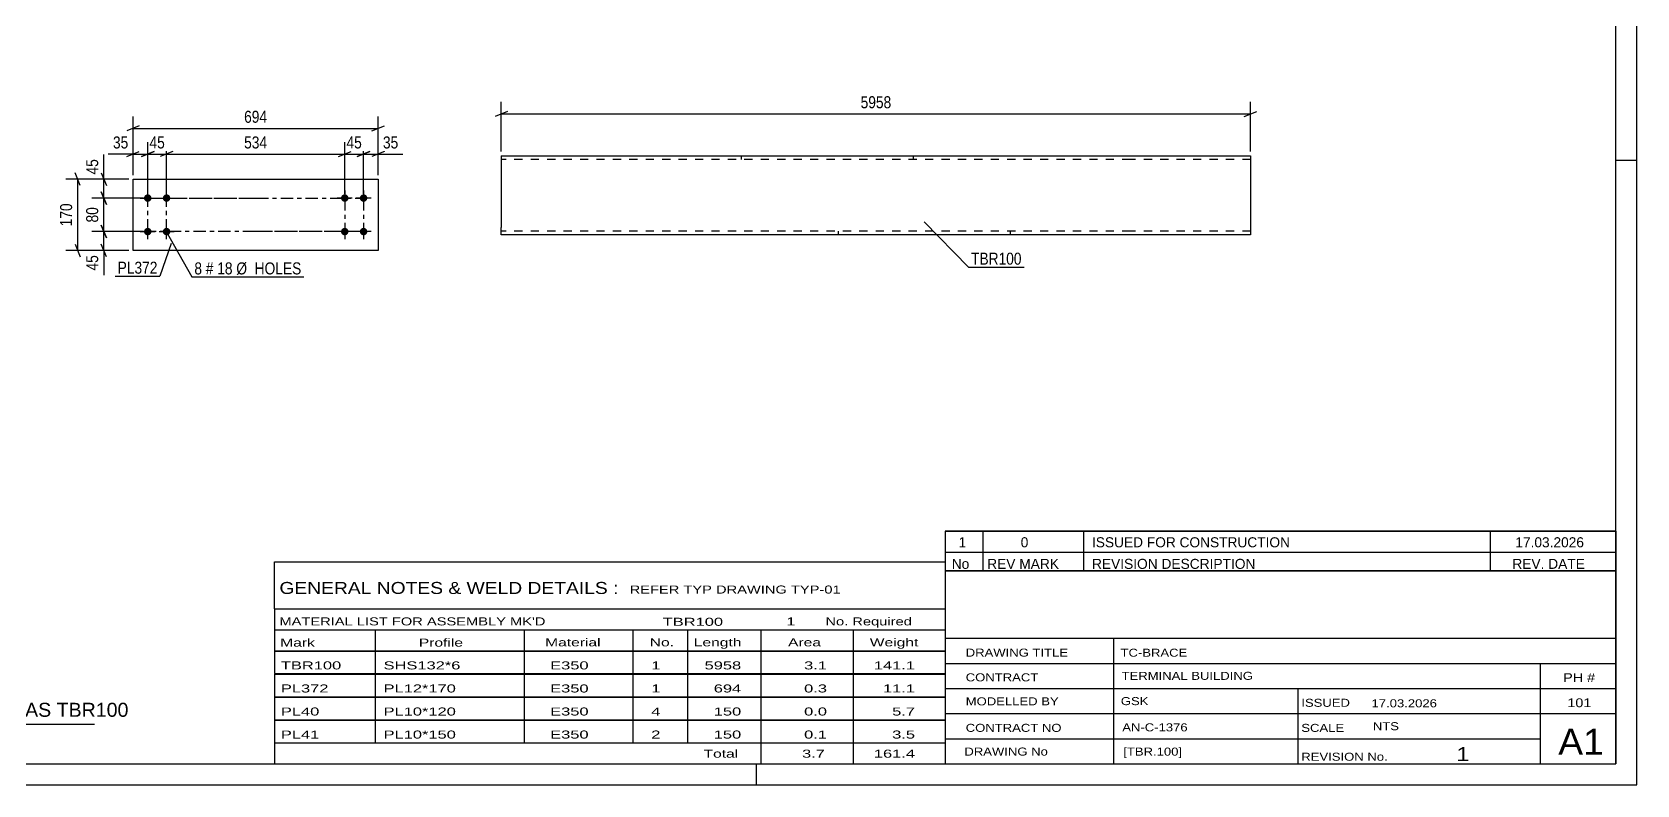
# Model space of a CAD drawing. Header units: millimetres. Extents: x 0 to 594, y 0 to 420.
# Drawn here: x 211.1 to 594, y 0 to 179.6 of the extents above; entities that cross this region are included whole.
import ezdxf

# ---------------------------------------------------------------- set-up
doc = ezdxf.new("R2010")
doc.units = ezdxf.units.MM
doc.linetypes.add('DXK_LINE_DOT2', pattern=[3.9198, 1.9599, -1.9599])
doc.linetypes.add('DXK_LINE_DOT3', pattern=[5.9187, 2.979, -0.9799, 0.9799, -0.9799])
doc.styles.add('Arial', font='ARIAL.TTF', dxfattribs={"height": 0.2})
doc.styles.add('Arial Narrow', font='ARIALN.TTF', dxfattribs={"height": 0.2})

# ---------------------------------------------------------------- blocks, each defined once
blk = doc.blocks.new('Unknown-582685963-1127')
at = {"color": 5, "linetype": 'Continuous'}
for p, q in [((594, 0), (594, 420)), ((589, 5), (589, 415)), ((594, 149), (589, 149)), ((5, 5), (589, 5)), ((384, 0), (384, 5)), ((0, 0), (594, 0))]:
    blk.add_line(p, q, dxfattribs=at)
blk = doc.blocks.new('Part-582685963-4606 - 4605')
at = {"color": 2, "linetype": 'Continuous'}
for p, q in [((235.23, 144.52), (264.43, 144.52)), ((235.23, 127.52), (235.23, 144.52)), ((264.53, 144.52), (293.73, 144.52)), ((293.73, 144.52), (293.73, 127.52)), ((264.43, 127.52), (235.23, 127.52)), ((293.73, 127.52), (264.53, 127.52))]:
    blk.add_line(p, q, dxfattribs=at)
blk = doc.blocks.new('Bolt-582685963-4607 - 4605')
at = {"linetype": 'Continuous'}
for points in [[(285.73, 139.12, -1), (285.73, 140.92, -1)], [(290.23, 139.12, -1), (290.23, 140.92, -1)], [(285.73, 131.12, -1), (285.73, 132.92, -1)], [(290.23, 131.12, -1), (290.23, 132.92, -1)]]:
    blk.add_hatch(color=1, dxfattribs=at).paths.add_polyline_path(points)
at = {"color": 1, "linetype": 'Continuous'}
for p, q in [((285.73, 141.82), (285.73, 138.22)), ((290.23, 141.82), (290.23, 138.22)), ((287.53, 140.02), (283.93, 140.02)), ((292.03, 140.02), (288.43, 140.02)), ((287.53, 132.02), (283.93, 132.02)), ((285.73, 133.82), (285.73, 130.22)), ((292.03, 132.02), (288.43, 132.02)), ((290.23, 133.82), (290.23, 130.22))]:
    blk.add_line(p, q, dxfattribs=at)
blk = doc.blocks.new('Bolt-582685963-4608 - 4605')
at = {"linetype": 'Continuous'}
for points in [[(238.73, 140.92, -1), (238.73, 139.12, -1)], [(243.23, 140.92, -1), (243.23, 139.12, -1)], [(238.73, 132.92, -1), (238.73, 131.12, -1)], [(243.23, 132.92, -1), (243.23, 131.12, -1)]]:
    blk.add_hatch(color=1, dxfattribs=at).paths.add_polyline_path(points)
at = {"color": 1, "linetype": 'Continuous'}
for p, q in [((238.73, 138.22), (238.73, 141.82)), ((243.23, 138.22), (243.23, 141.82)), ((236.93, 140.02), (240.53, 140.02)), ((241.43, 140.02), (245.03, 140.02)), ((236.93, 132.02), (240.53, 132.02)), ((238.73, 130.22), (238.73, 133.82)), ((241.43, 132.02), (245.03, 132.02)), ((243.23, 130.22), (243.23, 133.82))]:
    blk.add_line(p, q, dxfattribs=at)
blk = doc.blocks.new('Part-582685963-2589 - 2582')
at = {"color": 2, "linetype": 'Continuous'}
for p, q in [((323.09, 150.11), (323.09, 132.97)), ((323.09, 150.11), (351.66, 150.11)), ((351.76, 150.11), (473.17, 150.11)), ((473.27, 150.11), (501.84, 150.11)), ((501.84, 150.11), (501.84, 131.26)), ((323.09, 131.76), (323.09, 132.97)), ((323.09, 131.39), (323.09, 131.76)), ((323.09, 131.26), (323.09, 131.39)), ((351.66, 131.26), (323.09, 131.26)), ((473.17, 131.26), (351.76, 131.26)), ((501.84, 131.26), (473.27, 131.26))]:
    blk.add_line(p, q, dxfattribs=at)
at = {"color": 7, "linetype": 'DXK_LINE_DOT2'}
for p, q in [((380.34, 150.11), (380.34, 149.26)), ((421.37, 150.11), (421.37, 149.26)), ((351.66, 149.26), (323.09, 149.26)), ((473.17, 149.26), (351.76, 149.26)), ((501.84, 149.26), (473.27, 149.26)), ((323.09, 132.32), (323.09, 132.97)), ((323.09, 131.76), (323.09, 132.64)), ((323.09, 132.11), (323.09, 132.18)), ((323.09, 132.11), (323.09, 132.18)), ((351.66, 132.11), (323.09, 132.11)), ((473.17, 132.11), (351.76, 132.11)), ((403.56, 131.26), (403.56, 132.11)), ((444.59, 131.26), (444.59, 132.11)), ((501.84, 132.11), (473.27, 132.11)), ((501.84, 132.11), (501.84, 132.18))]:
    blk.add_line(p, q, dxfattribs=at)
blk = doc.blocks.new('Rectangle-582685963-4749 - 4605')
at = {"color": 1, "linetype": 'DXK_LINE_DOT3'}
for p, q in [((238.73, 140.02), (264.43, 140.02)), ((238.73, 132.02), (238.73, 140.02)), ((264.53, 140.02), (290.23, 140.02)), ((290.23, 140.02), (290.23, 132.02)), ((264.43, 132.02), (238.73, 132.02)), ((290.23, 132.02), (264.53, 132.02))]:
    blk.add_line(p, q, dxfattribs=at)
blk = doc.blocks.new('Rectangle-582685963-4759 - 4605')
at = {"color": 1, "linetype": 'DXK_LINE_DOT3'}
for p, q in [((243.23, 140.02), (264.43, 140.02)), ((243.23, 132.02), (243.23, 140.02)), ((264.53, 140.02), (285.73, 140.02)), ((285.73, 140.02), (285.73, 132.02)), ((264.43, 132.02), (243.23, 132.02)), ((285.73, 132.02), (264.53, 132.02))]:
    blk.add_line(p, q, dxfattribs=at)
blk = doc.blocks.new('StraightDimension-582685963-4770 - 4605')
at = {"color": 7, "linetype": 'Continuous'}
for p, q in [((290.23, 141.02), (290.23, 153.36)), ((293.73, 145.52), (293.73, 153.36)), ((288.73, 149.91), (291.73, 151.11)), ((290.23, 150.51), (293.73, 150.51)), ((295.23, 151.11), (292.23, 149.91))]:
    blk.add_line(p, q, dxfattribs=at)
at = {"color": 0}
blk.add_wipeout([(299.11, 151.26), (299.11, 155.46), (294.25, 155.46), (294.25, 151.26)], dxfattribs=at)
at = {"color": 7, "linetype": 'Continuous'}
blk.add_line((293.73, 150.51), (299.63, 150.51), dxfattribs=at)
blk.add_line((293.73, 150.51), (299.63, 150.51), dxfattribs=at)
at = {"color": 3, "style": 'Arial Narrow'}
blk.add_text('35', height=2.863, dxfattribs=at).set_placement((294.85, 151.86))
blk = doc.blocks.new('StraightDimension-582685963-4771 - 4605')
at = {"color": 7, "linetype": 'Continuous'}
for p, q in [((285.73, 141.02), (285.73, 153.36)), ((290.23, 141.02), (290.23, 153.36)), ((284.23, 149.91), (287.23, 151.11)), ((285.73, 150.51), (290.23, 150.51)), ((291.73, 151.11), (288.73, 149.91))]:
    blk.add_line(p, q, dxfattribs=at)
at = {"color": 0}
blk.add_wipeout([(290.4, 151.26), (290.4, 155.46), (285.55, 155.46), (285.55, 151.26)], dxfattribs=at)
at = {"color": 3, "style": 'Arial Narrow'}
blk.add_text('45', height=2.863, dxfattribs=at).set_placement((286.15, 151.86))
blk = doc.blocks.new('StraightDimension-582685963-4772 - 4605')
at = {"color": 7, "linetype": 'Continuous'}
for p, q in [((243.23, 141.02), (243.23, 153.36)), ((285.73, 141.02), (285.73, 153.36)), ((244.73, 151.11), (241.73, 149.91)), ((243.23, 150.51), (285.73, 150.51)), ((284.23, 149.91), (287.23, 151.11))]:
    blk.add_line(p, q, dxfattribs=at)
at = {"color": 0}
blk.add_wipeout([(267.82, 151.26), (267.82, 155.46), (261.13, 155.46), (261.13, 151.26)], dxfattribs=at)
at = {"color": 3, "style": 'Arial Narrow'}
blk.add_text('534', height=2.863, dxfattribs=at).set_placement((261.73, 151.86))
blk = doc.blocks.new('StraightDimension-582685963-4773 - 4605')
at = {"color": 7, "linetype": 'Continuous'}
for p, q in [((238.73, 141.02), (238.73, 153.36)), ((243.23, 141.02), (243.23, 153.36)), ((237.23, 149.91), (240.23, 151.11)), ((238.73, 150.51), (243.23, 150.51)), ((244.73, 151.11), (241.73, 149.91))]:
    blk.add_line(p, q, dxfattribs=at)
at = {"color": 0}
blk.add_wipeout([(243.4, 151.26), (243.4, 155.46), (238.55, 155.46), (238.55, 151.26)], dxfattribs=at)
at = {"color": 3, "style": 'Arial Narrow'}
blk.add_text('45', height=2.863, dxfattribs=at).set_placement((239.15, 151.86))
blk = doc.blocks.new('StraightDimension-582685963-4774 - 4605')
at = {"color": 7, "linetype": 'Continuous'}
for p, q in [((235.23, 145.52), (235.23, 153.36)), ((238.73, 141.02), (238.73, 153.36)), ((233.73, 149.91), (236.73, 151.11)), ((235.23, 150.51), (238.73, 150.51)), ((240.23, 151.11), (237.23, 149.91))]:
    blk.add_line(p, q, dxfattribs=at)
at = {"color": 0}
blk.add_wipeout([(234.7, 151.26), (234.7, 155.46), (229.84, 155.46), (229.84, 151.26)], dxfattribs=at)
at = {"color": 7, "linetype": 'Continuous'}
blk.add_line((235.23, 150.51), (229.32, 150.51), dxfattribs=at)
blk.add_line((235.23, 150.51), (229.32, 150.51), dxfattribs=at)
at = {"color": 3, "style": 'Arial Narrow'}
blk.add_text('35', height=2.863, dxfattribs=at).set_placement((230.44, 151.86))
blk = doc.blocks.new('StraightDimension-582685963-4821 - 4605')
at = {"color": 7, "linetype": 'Continuous'}
for p, q in [((236.73, 157.24), (233.73, 156.04)), ((235.23, 145.52), (235.23, 159.49)), ((292.23, 156.04), (295.23, 157.24)), ((293.73, 145.52), (293.73, 159.49)), ((235.23, 156.64), (293.73, 156.64))]:
    blk.add_line(p, q, dxfattribs=at)
at = {"color": 0}
blk.add_wipeout([(267.82, 157.39), (267.82, 161.59), (261.13, 161.59), (261.13, 157.39)], dxfattribs=at)
at = {"color": 3, "style": 'Arial Narrow'}
blk.add_text('694', height=2.863, dxfattribs=at).set_placement((261.73, 157.99))
blk = doc.blocks.new('StraightDimension-582685963-4832 - 4605')
at = {"color": 7, "linetype": 'Continuous'}
for p, q in [((222.64, 143.02), (221.44, 146.02)), ((234.23, 144.52), (219.19, 144.52)), ((222.04, 127.52), (222.04, 144.52)), ((234.23, 127.52), (219.19, 127.52)), ((221.44, 129.02), (222.64, 126.02))]:
    blk.add_line(p, q, dxfattribs=at)
at = {"color": 0}
blk.add_wipeout([(221.29, 139.37), (217.09, 139.37), (217.09, 132.68), (221.29, 132.68)], dxfattribs=at)
at = {"color": 3, "style": 'Arial Narrow'}
blk.add_text('170', height=2.863, rotation=90.0002, dxfattribs=at).set_placement((220.69, 133.28))
blk = doc.blocks.new('StraightDimension-582685963-4839 - 4605')
at = {"color": 7, "linetype": 'Continuous'}
for p, q in [((227.66, 146.02), (228.86, 143.02)), ((234.23, 144.52), (225.41, 144.52)), ((228.26, 140.02), (228.26, 144.52)), ((237.73, 140.02), (225.41, 140.02)), ((228.86, 138.52), (227.66, 141.52))]:
    blk.add_line(p, q, dxfattribs=at)
at = {"color": 0}
blk.add_wipeout([(227.51, 149.9), (223.31, 149.9), (223.31, 145.05), (227.51, 145.05)], dxfattribs=at)
at = {"color": 7, "linetype": 'Continuous'}
blk.add_line((228.26, 144.52), (228.26, 150.43), dxfattribs=at)
blk.add_line((228.26, 144.52), (228.26, 150.43), dxfattribs=at)
at = {"color": 3, "style": 'Arial Narrow'}
blk.add_text('45', height=2.863, rotation=90.0002, dxfattribs=at).set_placement((226.91, 145.65))
blk = doc.blocks.new('StraightDimension-582685963-4840 - 4605')
at = {"color": 7, "linetype": 'Continuous'}
for p, q in [((237.73, 140.02), (225.41, 140.02)), ((227.66, 141.52), (228.86, 138.52)), ((228.26, 132.02), (228.26, 140.02)), ((237.73, 132.02), (225.41, 132.02)), ((228.86, 130.52), (227.66, 133.52))]:
    blk.add_line(p, q, dxfattribs=at)
at = {"color": 0}
blk.add_wipeout([(227.51, 138.45), (223.31, 138.45), (223.31, 133.6), (227.51, 133.6)], dxfattribs=at)
at = {"color": 3, "style": 'Arial Narrow'}
blk.add_text('80', height=2.863, rotation=90.0002, dxfattribs=at).set_placement((226.91, 134.2))
blk = doc.blocks.new('StraightDimension-582685963-4841 - 4605')
at = {"color": 7, "linetype": 'Continuous'}
for p, q in [((237.73, 132.02), (225.41, 132.02)), ((227.66, 133.52), (228.86, 130.52)), ((228.26, 127.52), (228.26, 132.02)), ((234.23, 127.52), (225.41, 127.52)), ((228.86, 126.02), (227.66, 129.02))]:
    blk.add_line(p, q, dxfattribs=at)
at = {"color": 0}
blk.add_wipeout([(227.51, 127), (223.31, 127), (223.31, 122.14), (227.51, 122.14)], dxfattribs=at)
at = {"color": 7, "linetype": 'Continuous'}
blk.add_line((228.26, 127.52), (228.26, 121.62), dxfattribs=at)
blk.add_line((228.26, 127.52), (228.26, 121.62), dxfattribs=at)
at = {"color": 3, "style": 'Arial Narrow'}
blk.add_text('45', height=2.863, rotation=90.0002, dxfattribs=at).set_placement((226.91, 122.74))
blk = doc.blocks.new('StraightDimension-582685963-2594 - 2582')
at = {"color": 7, "linetype": 'Continuous'}
for p, q in [((323.09, 151.11), (323.09, 162.96)), ((501.84, 151.11), (501.84, 162.96)), ((324.59, 160.71), (321.59, 159.51)), ((323.09, 160.11), (501.84, 160.11)), ((500.34, 159.51), (503.34, 160.71))]:
    blk.add_line(p, q, dxfattribs=at)
at = {"color": 0}
blk.add_wipeout([(416.72, 160.86), (416.72, 165.06), (408.21, 165.06), (408.21, 160.86)], dxfattribs=at)
at = {"color": 3, "style": 'Arial Narrow'}
blk.add_text('5958', height=2.863, dxfattribs=at).set_placement((408.81, 161.46))
blk = doc.blocks.new('Unknown-582685963-4978')
at = {"color": 7, "linetype": 'Continuous'}
for p, q in [((429, 51.05), (429, 5)), ((429, 51.05), (589, 51.05)), ((589, 51), (589, 5)), ((429, 35), (589, 35)), ((469.14, 35), (469.14, 5)), ((429, 29), (589, 29)), ((571, 5.05), (571, 29.05)), ((429, 23), (589, 23)), ((513.14, 23), (513.14, 5)), ((429, 17), (589, 17)), ((429, 11), (571, 11)), ((429, 5), (589, 5))]:
    blk.add_line(p, q, dxfattribs=at)
at = {"color": 7, "style": 'Arial Narrow'}
for s, height, width, p in [('DRAWING TITLE', 1.9089, 1.425378, (433.88, 30.61)), ('TC-BRACE', 1.909, 1.425378, (470.81, 30.59)), ('TERMINAL BUILDING', 1.9089, 1.425378, (471.06, 25.07)), ('CONTRACT', 1.909, 1.425378, (433.88, 24.71)), ('MODELLED BY', 1.9089, 1.425378, (433.88, 18.98)), ('GSK', 1.909, 1.425378, (470.88, 19.04)), ('ISSUED', 1.909, 1.425378, (513.94, 18.64)), ('17.03.2026', 1.909, 1.425378, (530.69, 18.52)), ('CONTRACT NO', 1.9089, 1.425378, (433.88, 12.66)), ('AN-C-1376', 1.909, 1.425378, (471.23, 12.78)), ('SCALE', 1.909, 1.425378, (513.94, 12.65)), ('A1', 6.204, 1.25, (575.24, 7.2)), ('DRAWING No', 1.909, 1.425378, (433.56, 7)), ('[TBR.100]', 1.909, 1.425378, (471.46, 6.99)), ('REVISION No.', 1.9089, 1.425378, (513.94, 5.77)), ('1', 3.34, 1.5, (550.91, 5.68))]:
    blk.add_text(s, height=height, dxfattribs=dict(at, width=width)).set_placement(p)
at = {"color": 7, "linetype": 'Continuous', "style": 'Arial Narrow'}
for s, height, width, p in [('PH #', 2.1, 1.42538, (576.4, 24.55)), ('101', 2.1, 1.42538, (577.41, 18.55)), ('NTS', 1.909, 1.425378, (531, 13.05))]:
    blk.add_text(s, height=height, dxfattribs=dict(at, width=width)).set_placement(p)
blk = doc.blocks.new('Unknown-582685963-4979')
at = {"color": 7, "linetype": 'Continuous'}
for p, q in [((429, 60.55), (589, 60.55)), ((589, 60.55), (429, 60.55)), ((429, 60.55), (429, 55.55)), ((438, 60.55), (438, 55.55)), ((462, 60.55), (462, 55.55)), ((559, 60.55), (559, 55.55)), ((589, 60.55), (589, 55.55)), ((429, 55.55), (589, 55.55)), ((429, 55.55), (429, 51.05)), ((429, 55.55), (589, 55.55)), ((438, 55.55), (438, 51.05)), ((462, 55.55), (462, 51.05)), ((559, 55.55), (559, 51.05)), ((589, 55.55), (589, 51.05)), ((589, 51.05), (429, 51.05))]:
    blk.add_line(p, q, dxfattribs=at)
at = {"color": 7, "linetype": 'Continuous', "style": 'Arial Narrow'}
for s, height, width, p in [('1', 2.39, 1.196471, (432.16, 56.7)), ('0', 2.39, 1.196471, (447, 56.7)), ('ISSUED FOR CONSTRUCTION', 2.3861, 1.196471, (464, 56.7)), ('17.03.2026', 2.386, 1.196471, (565, 56.7)), ('No', 2.386, 1.2, (430.54, 51.55)), ('REV MARK', 2.386, 1.2, (439, 51.55)), ('REVISION DESCRIPTION', 2.3861, 1.2, (464, 51.55)), ('REV. DATE', 2.386, 1.2, (564.28, 51.55))]:
    blk.add_text(s, height=height, dxfattribs=dict(at, width=width)).set_placement(p)
blk = doc.blocks.new('Unknown-582685963-4980')
at = {"color": 7, "linetype": 'Continuous'}
for p, q in [((269, 53.25), (429, 53.25)), ((269, 42), (269, 53.25)), ((429, 53.25), (429, 42)), ((269, 42), (429, 42)), ((269, 42), (269, 37)), ((429, 42), (429, 37)), ((269, 37), (429, 37)), ((269, 37), (269, 32)), ((293, 37), (293, 32)), ((328.5, 37), (328.5, 32)), ((354.5, 37), (354.5, 32)), ((367.5, 37), (367.5, 32)), ((385, 37), (385, 32)), ((407, 37), (407, 32)), ((429, 37), (429, 32)), ((269, 32), (429, 32)), ((269, 31.95), (269, 26.55)), ((269, 31.95), (429, 31.95)), ((293, 32), (293, 26.5)), ((328.5, 32), (328.5, 26.5)), ((354.5, 32), (354.5, 26.5)), ((367.5, 32), (367.5, 26.5)), ((385, 32), (385, 26.5)), ((407, 32), (407, 26.5)), ((429, 31.95), (429, 26.55)), ((269, 26.55), (429, 26.55)), ((269, 26.45), (269, 21.05)), ((269, 26.45), (429, 26.45)), ((293, 26.5), (293, 21)), ((328.5, 26.5), (328.5, 21)), ((354.5, 26.5), (354.5, 21)), ((367.5, 26.5), (367.5, 21)), ((385, 26.5), (385, 21)), ((407, 26.5), (407, 21)), ((429, 26.45), (429, 21.05)), ((269, 21.05), (429, 21.05)), ((269, 20.95), (269, 15.55)), ((269, 20.95), (429, 20.95)), ((293, 21), (293, 15.5)), ((328.5, 21), (328.5, 15.5)), ((354.5, 21), (354.5, 15.5)), ((367.5, 21), (367.5, 15.5)), ((385, 21), (385, 15.5)), ((407, 21), (407, 15.5)), ((429, 20.95), (429, 15.55)), ((269, 15.55), (429, 15.55)), ((269, 15.45), (269, 10.05)), ((269, 15.45), (429, 15.45)), ((293, 15.5), (293, 10)), ((328.5, 15.5), (328.5, 10)), ((354.5, 15.5), (354.5, 10)), ((367.5, 15.5), (367.5, 10)), ((385, 15.5), (385, 10)), ((407, 15.5), (407, 10)), ((429, 15.45), (429, 10.05)), ((269, 10.05), (429, 10.05)), ((269, 10), (429, 10)), ((269, 10), (269, 5)), ((385, 10), (385, 5)), ((407, 10), (407, 5)), ((429, 10), (429, 5)), ((269, 5), (429, 5))]:
    blk.add_line(p, q, dxfattribs=at)
at = {"color": 7, "style": 'Arial Narrow'}
for s, height, width, p in [('GENERAL NOTES & WELD DETAILS :', 2.8633, 1.4, (270.15, 45.56)), ('REFER TYP DRAWING TYP-01', 1.9089, 1.6, (353.7, 45.66)), ("MATERIAL LIST FOR ASSEMBLY MK'D", 1.9089, 1.6, (270.15, 38.06)), ('TBR100', 1.909, 1.794707, (361.59, 37.97)), ('1', 1.91, 1.794707, (391.08, 38.06)), ('No. Required', 1.9089, 1.6, (400.41, 38.06)), ('Mark', 1.909, 1.7, (270.34, 33)), ('Profile', 1.909, 1.7, (303.41, 33)), ('Material', 1.909, 1.7, (333.54, 33.06)), ('No.', 1.909, 1.7, (358.5, 33.06)), ('Length', 1.909, 1.7, (369, 33.06)), ('Area', 1.909, 1.7, (391.5, 33.06)), ('Weight', 1.909, 1.7, (411, 33.06))]:
    blk.add_text(s, height=height, dxfattribs=dict(at, width=width)).set_placement(p)
at = {"color": 7, "linetype": 'Continuous', "style": 'Arial Narrow'}
for s, height, width, p in [('TBR100', 1.909, 1.794707, (270.5, 27.56)), ('SHS132*6', 1.909, 1.794707, (295, 27.56)), ('E350', 1.909, 1.794707, (334.74, 27.56)), ('1', 1.91, 1.794707, (358.86, 27.56)), ('5958', 1.909, 1.794707, (371.58, 27.56)), ('3.1', 1.909, 1.794707, (395.32, 27.56)), ('141.1', 1.909, 1.794707, (411.96, 27.56)), ('PL372', 1.909, 1.794707, (270.5, 22.06)), ('PL12*170', 1.909, 1.794707, (295, 22.06)), ('E350', 1.909, 1.794707, (334.74, 22.06)), ('1', 1.91, 1.794707, (358.86, 22.06)), ('694', 1.909, 1.794707, (373.77, 22.06)), ('0.3', 1.909, 1.794707, (395.32, 22.06)), ('11.1', 1.909, 1.794707, (414.14, 22.06)), ('PL40', 1.909, 1.794707, (270.5, 16.56)), ('PL10*120', 1.909, 1.794707, (295, 16.56)), ('E350', 1.909, 1.794707, (334.74, 16.56)), ('4', 1.91, 1.794707, (358.86, 16.56)), ('150', 1.909, 1.794707, (373.77, 16.56)), ('0.0', 1.909, 1.794707, (395.32, 16.56)), ('5.7', 1.909, 1.794707, (416.33, 16.56)), ('PL41', 1.909, 1.794707, (270.5, 11.06)), ('PL10*150', 1.909, 1.794707, (295, 11.06)), ('E350', 1.909, 1.794707, (334.74, 11.06)), ('2', 1.91, 1.794707, (358.86, 11.06)), ('150', 1.909, 1.794707, (373.77, 11.06)), ('0.1', 1.909, 1.794707, (395.32, 11.06)), ('3.5', 1.909, 1.794707, (416.33, 11.06)), ('Total', 1.909, 1.7, (371.33, 6.5)), ('3.7', 1.909, 1.794707, (394.83, 6.5)), ('161.4', 1.909, 1.794707, (411.96, 6.5))]:
    blk.add_text(s, height=height, dxfattribs=dict(at, width=width)).set_placement(p)
blk = doc.blocks.new('Unknown-582685963-4981')
at = {"color": 7, "linetype": 'Continuous'}
blk.add_line((156, 14.5), (226, 14.5), dxfattribs=at)
at = {"color": 7, "style": 'Arial'}
blk.add_text('ONE-TCH-BRACE MARKED AS TBR100', height=3.3428, dxfattribs=at).set_placement((147.99, 16.25))
blk = doc.blocks.new('Mark-582685963-4657 - 4605')
at = {"color": 0}
blk.add_wipeout([(241.06, 121.98), (241.06, 124.98), (231.56, 124.98), (231.56, 121.98)], dxfattribs=at)
blk.add_wipeout([(241.06, 121.98), (241.06, 124.98), (231.56, 124.98), (231.56, 121.98)], dxfattribs=at)
at = {"color": 30, "linetype": 'Continuous'}
for p in [(244.3, 129.15), (230.96, 121.38)]:
    blk.add_line(p, (241.66, 121.38), dxfattribs=at)
at = {"color": 3, "style": 'Arial Narrow'}
blk.add_text('PL372', height=2.863, dxfattribs=at).set_placement((231.56, 121.98))
blk = doc.blocks.new('MarkSet-582685963-4732 - 4605')
at = {"color": 0}
blk.add_wipeout([(251.68, 121.81), (251.68, 124.81), (249.86, 124.81), (249.86, 121.81)], dxfattribs=at)
blk.add_wipeout([(251.68, 121.81), (251.68, 124.81), (249.86, 124.81), (249.86, 121.81)], dxfattribs=at)
at = {"color": 7, "linetype": 'Continuous'}
blk.add_line((243.05, 132.17), (249.26, 121.21), dxfattribs=at)
at = {"color": 0}
blk.add_wipeout([(254.41, 121.81), (254.41, 124.81), (252.58, 124.81), (252.58, 121.81)], dxfattribs=at)
blk.add_wipeout([(254.41, 121.81), (254.41, 124.81), (252.58, 124.81), (252.58, 121.81)], dxfattribs=at)
at = {"color": 3, "style": 'Arial Narrow'}
blk.add_text('8', height=2.86, dxfattribs=at).set_placement((249.86, 121.81))
at = {"color": 0}
blk.add_wipeout([(258.97, 121.81), (258.97, 124.81), (255.31, 124.81), (255.31, 121.81)], dxfattribs=at)
blk.add_wipeout([(258.97, 121.81), (258.97, 124.81), (255.31, 124.81), (255.31, 121.81)], dxfattribs=at)
at = {"color": 3, "style": 'Arial Narrow'}
blk.add_text('#', height=2.86, dxfattribs=at).set_placement((252.58, 121.81))
at = {"color": 0}
blk.add_wipeout([(275.4, 121.81), (275.4, 124.81), (259.87, 124.81), (259.87, 121.81)], dxfattribs=at)
blk.add_wipeout([(275.4, 121.81), (275.4, 124.81), (259.87, 124.81), (259.87, 121.81)], dxfattribs=at)
at = {"color": 7, "linetype": 'Continuous'}
blk.add_line((249.26, 121.21), (276, 121.21), dxfattribs=at)
at = {"color": 3, "style": 'Arial Narrow'}
for s, p in [('18', (255.31, 121.81)), ('Ø  HOLES', (259.87, 121.81))]:
    blk.add_text(s, height=2.863, dxfattribs=at).set_placement(p)
blk = doc.blocks.new('Mark-582685963-2585 - 2582')
at = {"color": 0}
blk.add_wipeout([(447.21, 124.13), (447.21, 127.13), (435.15, 127.13), (435.15, 124.13)], dxfattribs=at)
blk.add_wipeout([(447.21, 124.13), (447.21, 127.13), (435.15, 127.13), (435.15, 124.13)], dxfattribs=at)
at = {"color": 30, "linetype": 'Continuous'}
for p, q in [((423.93, 134.32), (434.55, 123.53)), ((434.55, 123.53), (447.81, 123.53))]:
    blk.add_line(p, q, dxfattribs=at)
at = {"color": 3, "style": 'Arial Narrow'}
blk.add_text('TBR100', height=2.863, dxfattribs=at).set_placement((435.15, 124.13))

msp = doc.modelspace()

# ---------------------------------------------------------------- block references
for name in ['Unknown-582685963-1127', 'Part-582685963-2589 - 2582', 'Part-582685963-4606 - 4605', 'Bolt-582685963-4608 - 4605', 'Bolt-582685963-4607 - 4605', 'Rectangle-582685963-4749 - 4605', 'Rectangle-582685963-4759 - 4605', 'Unknown-582685963-4979', 'Unknown-582685963-4980', 'Unknown-582685963-4978', 'Unknown-582685963-4981']:
    msp.add_blockref(name, (0, 0))

# ---------------------------------------------------------------- next in the draw order: block references
for name in ['StraightDimension-582685963-2594 - 2582', 'StraightDimension-582685963-4770 - 4605', 'Mark-582685963-2585 - 2582']:
    msp.add_blockref(name, (0, 0))

# ---------------------------------------------------------------- next in the draw order: block references
msp.add_blockref('StraightDimension-582685963-4771 - 4605', (0, 0))

# ---------------------------------------------------------------- next in the draw order: block references
msp.add_blockref('StraightDimension-582685963-4772 - 4605', (0, 0))

# ---------------------------------------------------------------- next in the draw order: block references
msp.add_blockref('StraightDimension-582685963-4773 - 4605', (0, 0))

# ---------------------------------------------------------------- next in the draw order: block references
msp.add_blockref('StraightDimension-582685963-4774 - 4605', (0, 0))

# ---------------------------------------------------------------- next in the draw order: block references
msp.add_blockref('StraightDimension-582685963-4821 - 4605', (0, 0))

# ---------------------------------------------------------------- next in the draw order: block references
msp.add_blockref('StraightDimension-582685963-4832 - 4605', (0, 0))

# ---------------------------------------------------------------- next in the draw order: block references
msp.add_blockref('StraightDimension-582685963-4839 - 4605', (0, 0))

# ---------------------------------------------------------------- next in the draw order: block references
msp.add_blockref('StraightDimension-582685963-4840 - 4605', (0, 0))

# ---------------------------------------------------------------- next in the draw order: block references
msp.add_blockref('StraightDimension-582685963-4841 - 4605', (0, 0))

# ---------------------------------------------------------------- next in the draw order: block references
msp.add_blockref('Mark-582685963-4657 - 4605', (0, 0))

# ---------------------------------------------------------------- next in the draw order: block references
msp.add_blockref('MarkSet-582685963-4732 - 4605', (0, 0))

doc.saveas('drawing.dxf')
